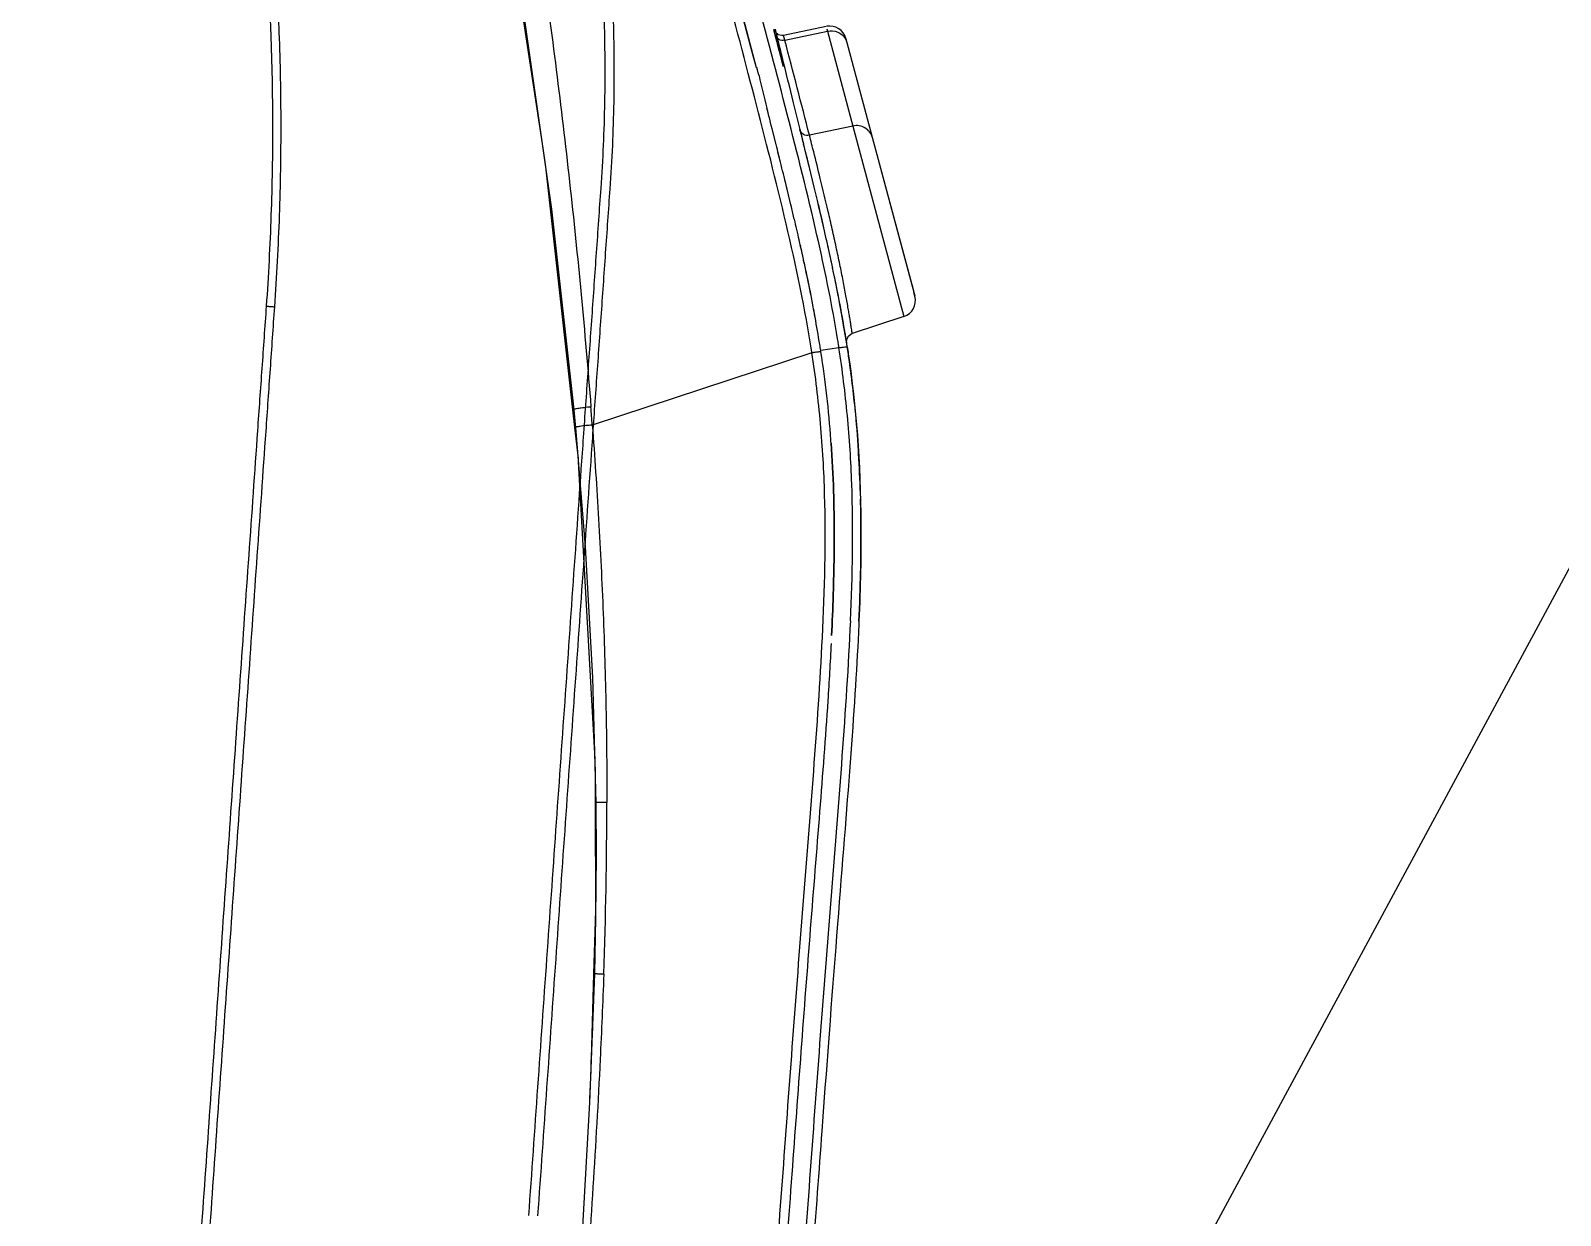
# Model space of a CAD drawing. Extents: x 8541 to 14664, y -60 to 2468.
# Drawn here: x 12214.4 to 12397.5, y 798 to 939.8 of the extents above; entities that cross this region are included whole.
import ezdxf

# ---------------------------------------------------------------- set-up
doc = ezdxf.new("R2010")
doc.units = 0
doc.header["$LTSCALE"] = 20
doc.header["$MEASUREMENT"] = 0
doc.linetypes.add('CENTER', pattern=[2, 1.25, -0.25, 0.25, -0.25])
doc.layers.get('0').update_dxf_attribs({"linetype": 'CONTINUOUS'})
doc.layers.add('CENTER', color=2, linetype='CENTER')
doc.styles.get("Standard").update_dxf_attribs({"font": 'NanumGothic.ttf'})
doc.dimstyles.get("Standard").update_dxf_attribs({"dimtxt": 2.7, "dimasz": 2.5, "dimexe": 1.5, "dimexo": 1.5, "dimgap": 1.5, "dimtad": 1, "dimdec": 0, "dimlfac": 10, "dimzin": 0, "dimdsep": 46, "dimtxsty": 'Standard', "dimcen": 0, "dimclrt": 2, "dimadec": 0, "dimazin": 0, "dimtfac": 1, "dimtdec": 0, "dimtmove": 0, "dimatfit": 3, "dimfxl": 0, "dimtolj": 1, "dimtzin": 0, "dimarcsym": 0})

# ---------------------------------------------------------------- blocks, each defined once
blk = doc.blocks.new('A$C28204321')
at = {"color": 7, "linetype": 'Continuous'}
for points, knots in [([(161.88, 65.9), (159.52, 66.71), (157.17, 67.52), (152.46, 69.14), (150.11, 69.95), (143.05, 72.38), (138.34, 74.01), (128.93, 77.25), (124.22, 78.87), (114.81, 82.12), (110.11, 83.74), (100.69, 86.99), (95.99, 88.61), (86.58, 91.86), (81.87, 93.48), (67.75, 98.35), (58.34, 101.59), (48.93, 104.83)], [0, 0, 0, 0, 0.0625, 0.0625, 0.125, 0.125, 0.25, 0.25, 0.375, 0.375, 0.5, 0.5, 0.625, 0.625, 0.75, 0.75, 1, 1, 1, 1]), ([(49.26, 105.73), (58.67, 102.48), (68.08, 99.24), (82.2, 94.37), (86.9, 92.75), (96.31, 89.51), (101.02, 87.88), (110.43, 84.64), (119.84, 81.39), (129.25, 78.15), (138.66, 74.9), (143.37, 73.28), (150.42, 70.85), (152.78, 70.04), (157.48, 68.41), (159.84, 67.6), (162.19, 66.79)], [0, 0, 0, 0, 0.25, 0.25, 0.375, 0.375, 0.5, 0.5, 0.625, 0.75, 0.75, 0.875, 0.875, 0.9375, 0.9375, 1, 1, 1, 1]), ([(162.19, 66.79), (162.19, 66.79), (162.19, 66.79), (162.18, 66.76), (162.17, 66.75), (162.16, 66.7), (162.15, 66.67), (162.12, 66.61), (162.11, 66.57), (162.08, 66.49), (162.07, 66.45), (162.03, 66.35), (162.02, 66.3), (161.98, 66.19), (161.96, 66.13), (161.92, 66.02), (161.9, 65.96), (161.88, 65.9)], [0, 0, 0, 0, 0.125, 0.125, 0.25, 0.25, 0.375, 0.375, 0.5, 0.5, 0.625, 0.625, 0.75, 0.75, 0.875, 0.875, 1, 1, 1, 1]), ([(162.19, 66.79), (165.63, 65.6), (169.09, 64.48), (176.03, 62.36), (179.52, 61.36), (184.78, 59.96), (186.54, 59.51), (190.06, 58.64), (191.83, 58.22), (194.48, 57.61), (195.37, 57.41), (197.14, 57.02), (198.03, 56.83), (200.69, 56.27), (202.48, 55.91), (204.26, 55.57)], [0, 0, 0, 0, 0.25, 0.25, 0.5, 0.5, 0.625, 0.625, 0.75, 0.75, 0.8125, 0.8125, 0.875, 0.875, 1, 1, 1, 1]), ([(48.99, 64.62), (58.7, 61.27), (68.4, 57.93), (82.96, 52.91), (87.81, 51.23), (97.52, 47.89), (102.37, 46.21), (112.07, 42.87), (116.93, 41.2), (126.63, 37.85), (131.48, 36.18), (138.76, 33.67), (141.19, 32.83), (144.83, 31.58), (146.04, 31.16), (148.47, 30.32), (149.68, 29.9), (153.32, 28.65), (155.75, 27.81), (159.39, 26.56), (160.6, 26.14), (163.03, 25.3), (164.24, 24.89), (165.45, 24.47)], [0, 0, 0, 0, 0.25, 0.25, 0.375, 0.375, 0.5, 0.5, 0.625, 0.625, 0.75, 0.75, 0.8125, 0.8125, 0.84375, 0.84375, 0.875, 0.875, 0.9375, 0.9375, 0.96875, 0.96875, 1, 1, 1, 1]), ([(204.12, 54.64), (202.33, 54.98), (200.54, 55.34), (197.86, 55.9), (196.97, 56.09), (195.19, 56.48), (194.3, 56.68), (191.64, 57.29), (189.86, 57.71), (186.33, 58.59), (184.56, 59.04), (179.28, 60.45), (175.78, 61.45), (168.8, 63.58), (165.33, 64.71), (161.88, 65.9)], [0, 0, 0, 0, 0.125, 0.125, 0.1875, 0.1875, 0.25, 0.25, 0.375, 0.375, 0.5, 0.5, 0.75, 0.75, 1, 1, 1, 1]), ([(165.11, 23.47), (163.9, 23.89), (162.69, 24.31), (160.26, 25.14), (159.05, 25.56), (155.41, 26.82), (152.98, 27.65), (149.34, 28.91), (148.13, 29.33), (145.7, 30.16), (144.49, 30.58), (140.85, 31.84), (138.43, 32.67), (131.15, 35.18), (126.3, 36.85), (116.59, 40.2), (111.74, 41.87), (102.04, 45.22), (97.19, 46.89), (87.49, 50.24), (82.63, 51.91), (68.08, 56.93), (58.38, 60.27), (48.68, 63.62)], [0, 0, 0, 0, 0.03125, 0.03125, 0.0625, 0.0625, 0.125, 0.125, 0.15625, 0.15625, 0.1875, 0.1875, 0.25, 0.25, 0.375, 0.375, 0.5, 0.5, 0.625, 0.625, 0.75, 0.75, 1, 1, 1, 1]), ([(165.45, 24.47), (168.71, 23.34), (171.99, 22.31), (178.59, 20.41), (181.91, 19.55), (188.59, 18), (191.95, 17.31), (196.17, 16.55), (197.02, 16.41), (198.71, 16.12), (199.56, 15.99), (202.11, 15.6), (203.81, 15.37), (205.52, 15.15)], [0, 0, 0, 0, 0.25, 0.25, 0.5, 0.5, 0.75, 0.75, 0.8125, 0.8125, 0.875, 0.875, 1, 1, 1, 1]), ([(205.34, 14.11), (203.63, 14.33), (201.92, 14.56), (199.36, 14.95), (198.51, 15.09), (196.8, 15.37), (195.95, 15.52), (191.71, 16.27), (188.34, 16.97), (181.64, 18.53), (178.3, 19.39), (171.68, 21.3), (168.38, 22.34), (165.11, 23.47)], [0, 0, 0, 0, 0.125, 0.125, 0.1875, 0.1875, 0.25, 0.25, 0.5, 0.5, 0.75, 0.75, 1, 1, 1, 1])]:
    blk.add_open_spline(points, degree=3, knots=knots, dxfattribs=at)
blk = doc.blocks.new('A$C6062bf6d')
at = {"color": 7, "linetype": 'Continuous'}
for p, q in [((125.83, 58.12), (114.76, 61.44)), ((125.8, 58.04), (125.8, 58.04)), ((145.55, 52.57), (145.55, 52.57)), ((148.78, 51.8), (145.57, 52.64)), ((150.61, 51.32), (148.78, 51.8)), ((150.61, 51.32), (150.6, 51.3)), ((150.61, 51.32), (150.61, 51.32)), ((151.99, 51.03), (150.61, 51.32)), ((185.49, 44.03), (151.99, 51.03)), ((189.55, 43.4), (185.87, 43.96)), ((189.53, 43.29), (189.53, 43.29)), ((191.67, 43.08), (189.55, 43.4)), ((191.64, 42.93), (191.64, 42.93)), ((219.88, 38.79), (191.67, 43.08)), ((190.84, 13.65), (189.29, 41.28)), ((252.17, 35.19), (222.82, 38.44)), ((168.69, 16.82), (168.97, 16.75)), ((168.97, 16.75), (168.69, 16.82)), ((190.84, 13.65), (190.93, 13.64)), ((190.59, 10.37), (190.83, 12.56)), ((190.66, 12.58), (190.76, 12.57)), ((190.76, 12.57), (190.83, 12.56)), ((194.86, 12.18), (195.15, 12.16)), ((194.86, 12.18), (195.15, 12.16)), ((195.89, 12.1), (196.1, 12.08)), ((199.63, 11.85), (199.78, 11.84)), ((199.78, 11.84), (199.85, 11.84)), ((200.78, 11.79), (200.98, 11.78)), ((200.78, 11.79), (200.98, 11.78)), ((201.82, 11.74), (201.92, 11.73)), ((201.92, 11.73), (202.33, 11.71)), ((201.92, 11.73), (202.33, 11.71)), ((206.83, 11.55), (207.21, 11.53)), ((206.83, 11.55), (207.21, 11.53)), ((207.21, 11.53), (207.58, 11.52)), ((207.21, 11.53), (207.58, 11.52)), ((208.33, 11.5), (208.62, 11.5)), ((208.33, 11.5), (208.6, 11.5)), ((208.6, 11.5), (208.78, 11.49)), ((208.62, 11.5), (208.78, 11.49)), ((211.52, 11.43), (211.72, 11.42)), ((211.59, 11.43), (211.72, 11.42)), ((213.12, 11.4), (213.51, 11.39)), ((213.12, 11.4), (213.51, 11.39)), ((213.51, 11.39), (214.33, 11.38)), ((214.33, 11.38), (215.21, 11.36)), ((215.21, 11.36), (216.02, 11.35)), ((216.02, 11.35), (217.97, 11.32)), ((216.02, 11.35), (217.97, 11.32)), ((217.97, 11.32), (218.38, 11.31)), ((217.97, 11.32), (218.38, 11.31)), ((218.38, 11.31), (219.32, 11.29)), ((218.38, 11.31), (219.32, 11.29)), ((219.32, 11.29), (219.52, 11.29)), ((219.32, 11.29), (219.52, 11.29)), ((219.52, 11.29), (220.08, 11.28)), ((219.52, 11.29), (220.13, 11.28)), ((220.08, 11.28), (220.52, 11.27)), ((220.13, 11.28), (220.52, 11.27)), ((224.49, 11.19), (224.87, 11.19)), ((224.49, 11.19), (224.87, 11.19)), ((224.87, 11.19), (225.23, 11.18)), ((224.87, 11.19), (225.23, 11.18)), ((225.23, 11.18), (225.53, 11.17)), ((225.23, 11.18), (225.53, 11.17)), ((191.15, 9.31), (190.94, 9.33)), ((191.19, 9.31), (190.95, 9.33)), ((190.95, 9.33), (190.95, 9.33)), ((191.17, 9.31), (190.95, 9.33)), ((191.59, 9.27), (191.68, 9.26)), ((191.86, 9.24), (191.65, 9.26)), ((191.68, 9.26), (191.91, 9.23)), ((192.04, 9.22), (191.86, 9.24)), ((191.82, 8.53), (191.84, 8.39)), ((192.18, 1.9), (191.84, 8.38)), ((195.28, 8.93), (195.23, 8.94)), ((195.23, 8.94), (195.28, 8.93)), ((195.28, 8.93), (195.61, 8.91)), ((195.37, 8.93), (195.47, 8.92)), ((203.32, 8.47), (203.57, 8.46)), ((215.42, 8.17), (215.21, 8.17)), ((224.78, 8.08), (225.06, 8.08)), ((228.27, 7.88), (228.74, 7.87)), ((228.28, 8.06), (228.44, 8.06)), ((228.36, 8.06), (228.58, 8.06)), ((228.44, 8.06), (228.69, 8.06)), ((228.58, 8.06), (228.74, 8.06)), ((228.69, 8.06), (228.58, 8.06)), ((228.69, 8.06), (229.39, 8.06)), ((228.74, 8.06), (228.69, 8.06)), ((228.74, 8.06), (229.39, 8.06)), ((228.74, 7.87), (228.97, 7.86)), ((228.74, 7.87), (229.39, 7.85)), ((228.97, 7.96), (229.39, 8.06)), ((228.97, 7.86), (229.39, 7.85)), ((215.78, 1.9), (216.05, 7.2)), ((227.79, 7.11), (227.53, 1.9)), ((227.79, 7.11), (228.39, 7.11)), ((228.12, 1.9), (228.39, 7.11)), ((215.78, 1.9), (192.18, 1.9)), ((227.53, 1.9), (215.78, 1.9)), ((227.81, 1.9), (227.53, 1.9)), ((194.4, 0), (194.18, 0)), ((194.18, 0), (194.67, 0)), ((194.4, 0), (194.18, 0)), ((194.51, 0), (194.4, 0)), ((194.52, 0), (194.4, 0)), ((213.88, 0), (194.51, 0)), ((195.66, 0), (194.52, 0)), ((213.88, 0), (195.66, 0)), ((225.63, 0), (213.88, 0)), ((225.9, 0), (225.63, 0)), ((226.12, 0), (225.63, 0)), ((226.12, 0), (225.9, 0)), ((225.9, 0), (226.12, 0))]:
    blk.add_line(p, q, dxfattribs=at)
for points in [[(125.8, 58.04), (111.1, 62.57), (96.94, 67.23), (87.07, 70.64)], [(145.55, 52.57), (139.46, 54.17), (132.26, 56.16), (125.8, 58.04)], [(145.57, 52.64), (133.09, 55.94), (125.83, 58.12)], [(189.53, 43.29), (175.43, 45.87), (160.13, 49.07), (145.55, 52.57)], [(185.87, 43.96), (185.7, 43.99), (185.49, 44.03)], [(191.64, 42.93), (191.21, 43.01), (189.88, 43.23), (189.53, 43.29)], [(261.96, 34.24), (239.6, 36.42), (215.49, 39.32), (191.64, 42.93)], [(222.82, 38.44), (220.59, 38.68), (219.88, 38.79)], [(363.05, 11.2), (352.79, 11.2), (342.48, 11.2), (331.84, 11.2), (320.85, 11.2), (310.15, 11.2), (300.23, 11.2), (291.48, 11.2), (283.73, 11.2), (276.4, 11.2), (268.72, 11.2), (260.17, 11.21), (250.48, 11.21), (239.63, 11.23), (227.48, 11.27), (225.53, 11.28)], [(363.12, 11.2), (350.69, 11.2), (335.23, 11.2), (319.49, 11.2), (303.99, 11.2), (288.31, 11.2), (273.52, 11.2), (258.61, 11.21), (245.16, 11.22), (231.63, 11.25), (225.53, 11.28)], [(190.94, 9.33), (191.34, 9.2), (191.65, 8.92), (191.82, 8.53)], [(190.95, 9.33), (191.34, 9.2), (191.34, 9.2)], [(228.39, 7.11), (228.42, 7.3), (228.62, 7.7), (228.97, 7.96)]]:
    blk.add_lwpolyline(points, dxfattribs=at)
for centre, radius, start, end in [((339.44, 776.43), 749.49, 252.29519, 253.34209), ((302.83, 636.27), 605.85, 252.97865, 254.92232), ((337.25, 820.14), 792.78, 259.24399, 259.40017), ((239.16, 272.95), 268.85, 252.5105, 253.781), ((227.9, 234.65), 228.94, 253.8106, 254.0406), ((216.49, 193.91), 186.62, 253.9674, 256.3442), ((206.47, 152.15), 140.47, 259.0579, 259.2162), ((206.47, 152.15), 140.47, 259.0579, 259.2162), ((205.08, 144.26), 132.47, 259.1697, 263.7522), ((205.08, 144.26), 132.47, 259.1697, 263.752), ((172.59, 15.57), 18.35, 352.7241, 353.9748), ((208.07, 159.34), 151.04, 256.6238, 258.4238), ((206.2, 150.44), 141.95, 258.4398, 258.8401), ((205.16, 145.05), 136.47, 258.8312, 260.9109), ((206.4, 155.95), 144.23, 263.8031, 264.0965), ((207.65, 168.45), 156.79, 264.1101, 265.3183), ((207.65, 168.45), 156.79, 264.1101, 265.3185), ((208.98, 184.17), 172.56, 265.4028, 265.5192), ((208.98, 184.17), 172.57, 265.4029, 265.5194), ((209.22, 187.25), 175.66, 265.5192, 265.6477), ((209.22, 187.26), 175.66, 265.5194, 265.6478), ((210.63, 206.62), 195.08, 265.666, 266.7676), ((210.75, 208.46), 196.93, 265.7318, 266.8052), ((212.39, 236.71), 225.22, 266.7888, 267.0448), ((212.42, 237.2), 225.71, 266.8074, 267.0444), ((213.24, 253.12), 241.65, 267.0921, 267.2921), ((213.28, 253.91), 242.44, 267.0922, 267.3156), ((214.43, 279.12), 267.68, 267.4082, 267.6526), ((214.43, 279.13), 267.69, 267.4082, 267.6527), ((215.26, 299.12), 287.69, 267.6518, 267.8127), ((215.26, 299.12), 287.7, 267.6518, 267.8128), ((216.82, 341.23), 329.84, 267.8201, 268.2633), ((216.82, 341.24), 329.85, 267.8202, 268.2633), ((222.68, 555.95), 544.64, 268.5374, 268.826), ((222.74, 558.72), 547.41, 268.5379, 268.8327), ((206.61, -801.49), 812.88, 88.7397, 89.01952), ((206.61, -801.48), 812.87, 88.7397, 89.01952), ((204.86, 143.23), 134.61, 260.9168, 261.0588), ((205.03, 144.35), 135.75, 261.0613, 262.4989), ((205.57, 148.45), 139.89, 262.4961, 263.0518), ((206.15, 153.18), 144.65, 263.0531, 263.7626), ((206.49, 156.26), 147.75, 263.761, 263.9642), ((206.49, 156.25), 147.74, 263.7609, 263.9613), ((206.23, 154.45), 144.93, 263.804, 263.9735), ((206.69, 158.17), 149.67, 263.9614, 264.214), ((206.68, 158.13), 149.63, 263.9615, 264.2045), ((206.69, 158.16), 149.66, 263.9643, 264.2093), ((206.57, 157.6), 148.1, 263.9738, 264.229), ((206.73, 158.54), 150.04, 264.0405, 264.2138), ((206.73, 158.58), 150.08, 264.0487, 264.2139), ((206.74, 158.7), 150.2, 264.0556, 264.2318), ((207.51, 166.48), 158.02, 264.2134, 265.3179), ((206.88, 160.01), 151.51, 264.2138, 264.3321), ((206.88, 160.01), 151.51, 264.2138, 264.3321), ((206.88, 160.02), 151.52, 264.2138, 264.334), ((207.07, 162), 153.51, 264.3329, 264.5629), ((207.38, 165.17), 156.7, 264.3356, 265.0327), ((207.38, 165.17), 156.7, 264.3356, 265.0327), ((207.62, 167.72), 159.26, 264.3856, 265.3132), ((207.73, 168.99), 160.53, 264.567, 265.2948), ((208.27, 175.41), 166.98, 265.0314, 265.52), ((208.27, 175.41), 166.98, 265.0314, 265.52), ((208.54, 178.73), 170.32, 265.2909, 265.5657), ((208.53, 178.62), 170.2, 265.3063, 265.5407), ((208.54, 178.71), 170.29, 265.3083, 265.5467), ((208.91, 183.48), 175.07, 265.5361, 265.7057), ((208.9, 183.28), 174.88, 265.5404, 265.6866), ((210.21, 201.11), 192.75, 265.5686, 266.7501), ((212.02, 231.4), 223.09, 266.7269, 266.914), ((213.21, 254.06), 245.79, 266.9217, 267.5395), ((216.97, 349.66), 341.46, 267.8863, 268.3561), ((224.63, 683.96), 675.86, 268.92232, 269.2015), ((233.5, 1437.12), 1430.02, 269.30091, 269.77122), ((194.18, 2), 2, 183, 270), ((226.12, 2), 2, 270, 354.8643)]:
    blk.add_arc(centre, radius, start, end, dxfattribs=at)
for points, knots in [([(125.48, 56.96), (122.24, 57.96), (114.13, 60.5), (101.22, 64.77), (91.57, 68.07), (86.76, 69.75)], [0, 0, 0, 0, 0.250003, 0.625003, 1, 1, 1, 1]), ([(36.62, 64.04), (46.62, 60.24), (66.71, 52.9), (91.97, 44.13), (112.17, 37.09), (127.31, 31.77), (142.42, 26.38), (152.54, 22.89), (157.63, 21.25)], [0, 0, 0, 0, 0.249951, 0.499949, 0.62497, 0.750004, 0.875029, 1, 1, 1, 1]), ([(156.65, 20.43), (154.49, 21.13), (148.13, 23.25), (137.38, 27.03), (119.52, 33.4), (96.04, 41.59), (66.88, 51.72), (47.13, 58.93), (37.13, 62.72)], [0, 0, 0, 0, 0.054136, 0.159436, 0.270066, 0.502071, 0.746543, 1, 1, 1, 1]), ([(36.27, 60.68), (41.32, 58.76), (51.46, 54.99), (66.73, 49.5), (82.03, 44.11), (97.36, 38.79), (112.69, 33.45), (127.99, 28.04), (143.27, 22.6), (153.51, 19.1), (158.67, 17.47)], [0, 0, 0, 0, 0.124972, 0.249956, 0.374957, 0.499972, 0.625004, 0.750039, 0.875054, 1, 1, 1, 1]), ([(158.36, 16.53), (157.94, 16.66), (153.1, 18.19), (142.9, 21.67), (124.83, 28.12), (101.86, 36.2), (73.51, 45.99), (48.77, 54.88), (35.94, 59.75)], [0, 0, 0, 0, 0.019729, 0.224582, 0.429434, 0.634287, 0.83914, 1, 1, 1, 1]), ([(125.48, 56.96), (125.53, 57.1), (125.59, 57.3), (125.66, 57.55), (125.71, 57.71), (125.75, 57.84), (125.78, 57.95), (125.78, 57.99), (125.81, 58.03), (125.8, 58.04)], [0, 0, 0, 0, 0.387716, 0.560703, 0.711172, 0.83401, 0.9251, 0.98104, 1, 1, 1, 1]), ([(145.24, 51.28), (145.28, 51.44), (145.34, 51.68), (145.42, 51.99), (145.47, 52.18), (145.5, 52.34), (145.54, 52.46), (145.54, 52.52), (145.56, 52.57), (145.55, 52.57)], [0, 0, 0, 0, 0.387681, 0.560578, 0.710901, 0.833619, 0.924634, 0.98068, 1, 1, 1, 1]), ([(189.29, 41.28), (185.59, 41.98), (178.21, 43.44), (167.17, 45.82), (156.17, 48.42), (148.87, 50.31), (145.24, 51.28)], [0, 0, 0, 0, 0.249892, 0.499892, 0.749931, 1, 1, 1, 1]), ([(189.29, 41.28), (189.34, 41.54), (189.41, 41.91), (189.48, 42.39), (189.52, 42.69), (189.54, 42.93), (189.56, 43.12), (189.55, 43.22), (189.54, 43.29), (189.53, 43.29)], [0, 0, 0, 0, 0.385775, 0.557657, 0.707114, 0.829283, 0.920258, 0.977125, 1, 1, 1, 1]), ([(191.42, 40.88), (191.47, 41.14), (191.53, 41.53), (191.6, 42.01), (191.64, 42.31), (191.66, 42.56), (191.67, 42.75), (191.67, 42.86), (191.66, 42.93), (191.64, 42.93)], [0, 0, 0, 0, 0.385599, 0.557438, 0.70682, 0.828912, 0.919793, 0.976726, 1, 1, 1, 1]), ([(262.45, 30.64), (256.55, 31.27), (246.21, 32.49), (231.43, 34.43), (213.62, 36.98), (200.29, 39.25), (191.42, 40.88)], [0, 0, 0, 0, 0.248003, 0.435156, 0.622994, 1, 1, 1, 1]), ([(157.63, 21.25), (163.04, 19.51), (171.24, 17.08), (182.38, 14.76), (188.01, 13.96), (190.84, 13.65)], [0, 0, 0, 0, 0.500283, 0.750209, 1, 1, 1, 1]), ([(157.56, 20.14), (159.1, 19.64), (162.81, 18.48), (166.52, 17.41), (168.69, 16.82)], [0, 0, 0, 0, 0.416518, 1, 1, 1, 1]), ([(168.69, 16.82), (166.52, 17.41), (162.81, 18.48), (159.1, 19.64), (157.56, 20.14)], [0, 0, 0, 0, 0.583482, 1, 1, 1, 1]), ([(190.43, 9.39), (190.15, 9.42), (183.54, 10.16), (173.97, 11.9), (162.32, 15.28), (158.36, 16.53)], [0, 0, 0, 0, 0.030167, 0.698167, 1, 1, 1, 1]), ([(158.67, 17.48), (163.88, 15.84), (171.76, 13.58), (182.47, 11.41), (187.88, 10.67), (190.59, 10.37)], [0, 0, 0, 0, 0.500231, 0.750167, 1, 1, 1, 1]), ([(168.97, 16.75), (170.71, 16.28), (174.31, 15.37), (177.93, 14.59), (179.81, 14.23)], [0, 0, 0, 0, 0.483361, 1, 1, 1, 1]), ([(179.81, 14.23), (177.93, 14.59), (174.31, 15.37), (170.71, 16.28), (168.97, 16.75)], [0, 0, 0, 0, 0.516639, 1, 1, 1, 1]), ([(190.66, 12.58), (190.67, 12.58), (190.68, 12.63), (190.7, 12.68), (190.72, 12.79), (190.73, 12.87), (190.74, 12.91)], [0, 0, 0, 0, 0.086781, 0.296702, 0.606499, 1, 1, 1, 1]), ([(190.74, 12.91), (190.74, 12.93), (190.76, 13.05), (190.78, 13.16), (190.79, 13.25)], [0, 0, 0, 0, 0.220548, 1, 1, 1, 1]), ([(190.93, 13.64), (196.12, 13.09), (206.55, 12.52), (227.34, 12.31), (253.12, 12.3), (283.7, 12.3), (313.69, 12.31), (342.89, 12.31), (378.97, 12.34), (405.28, 12.35), (422.18, 12.35)], [0, 0, 0, 0, 0.067725, 0.135301, 0.269639, 0.402102, 0.532018, 0.658687, 0.780755, 1, 1, 1, 1]), ([(190.59, 10.37), (190.58, 10.24), (190.55, 10.01), (190.51, 9.73), (190.48, 9.57), (190.46, 9.47), (190.45, 9.43), (190.44, 9.39), (190.43, 9.39)], [0, 0, 0, 0, 0.396812, 0.704695, 0.82381, 0.916154, 0.976302, 1, 1, 1, 1]), ([(203.35, 9.46), (208.32, 9.26), (218.26, 9.1), (233.13, 9.03), (247.94, 9.01), (267.49, 9), (291.6, 9), (320.06, 9), (347.75, 8.99), (381.9, 9), (406.79, 9), (422.77, 9)], [0, 0, 0, 0, 0.068026, 0.135847, 0.203372, 0.270481, 0.403052, 0.533035, 0.659676, 0.781548, 1, 1, 1, 1]), ([(191.84, 8.39), (191.84, 8.39), (191.86, 8.38), (191.89, 8.39), (191.96, 8.37), (192.04, 8.37), (192.15, 8.35), (192.34, 8.33), (192.64, 8.3), (193.06, 8.26), (193.57, 8.2), (194.17, 8.14), (195.11, 8.06), (196.46, 7.94), (198.25, 7.8), (200.23, 7.68), (202.33, 7.57), (204.49, 7.47), (207.3, 7.37), (210.47, 7.29), (213.59, 7.23), (215.36, 7.21), (216.05, 7.2)], [0, 0, 0, 0, 0.000503, 0.002015, 0.004534, 0.008053, 0.012559, 0.018045, 0.03191, 0.04955, 0.070805, 0.095502, 0.123455, 0.188186, 0.262979, 0.345505, 0.433213, 0.523388, 0.613216, 0.780766, 0.91522, 1, 1, 1, 1]), ([(216.05, 7.2), (216.06, 7.45), (216.27, 7.94), (216.77, 8.15), (217.01, 8.15)], [0, 0, 0, 0, 0.508678, 1, 1, 1, 1]), ([(227.79, 7.11), (227.8, 7.36), (228, 7.85), (228.5, 8.06), (228.74, 8.06)], [0, 0, 0, 0, 0.508361, 1, 1, 1, 1]), ([(213.88, 0), (214.12, 0), (214.61, 0.1), (215.23, 0.52), (215.66, 1.15), (215.77, 1.64), (215.78, 1.9)], [0, 0, 0, 0, 0.244362, 0.491981, 0.744249, 1, 1, 1, 1]), ([(227.53, 1.9), (227.51, 1.48), (227.22, 0.67), (226.5, 0.17), (226.11, 0.07)], [0, 0, 0, 0, 0.507167, 1, 1, 1, 1])]:
    blk.add_open_spline(points, degree=3, knots=knots, dxfattribs=at)
for points in [[(207.58, 11.52), (207.83, 11.52), (208.08, 11.51), (208.33, 11.5)], [(207.58, 11.52), (207.83, 11.52), (208.08, 11.51), (208.33, 11.5)], [(211.72, 11.42), (212.19, 11.41), (212.66, 11.41), (213.12, 11.4)], [(211.72, 11.42), (212.19, 11.41), (212.66, 11.41), (213.12, 11.4)], [(213.51, 11.39), (214.35, 11.37), (215.18, 11.36), (216.02, 11.35)], [(191.68, 10.26), (195.56, 9.86), (199.45, 9.62), (203.35, 9.46)], [(191.92, 9.23), (195.58, 8.87), (199.29, 8.64), (203.32, 8.47)], [(203.57, 8.46), (207.61, 8.29), (212, 8.2), (217.01, 8.1)], [(207.82, 8.32), (207.6, 8.32), (207.39, 8.33), (207.18, 8.34)], [(217.01, 8.15), (216.47, 8.15), (215.94, 8.16), (215.42, 8.17)], [(217.01, 8.1), (220.44, 8.03), (224.16, 7.96), (228.27, 7.88)], [(224.93, 8.08), (226.01, 8.07), (227.12, 8.07), (228.28, 8.06)], [(225.06, 8.08), (226.12, 8.07), (227.22, 8.07), (228.36, 8.06)], [(225.1, 8.08), (226.22, 8.07), (227.37, 8.07), (228.58, 8.06)], [(226.9, 8.07), (226.29, 8.07), (225.69, 8.08), (225.1, 8.08)], [(225.79, 7.93), (226.75, 7.91), (227.73, 7.89), (228.74, 7.87)], [(228.58, 8.06), (228.01, 8.06), (227.45, 8.07), (226.9, 8.07)], [(226.11, 0.07), (225.95, 0.02), (225.79, 0), (225.63, 0)]]:
    blk.add_open_spline(points, degree=3, dxfattribs=at)
blk = doc.blocks.new('A$C8fdb0f02')
at = {"rotation": 105}
for name, p in [('A$C28204321', (300.67, 99.83)), ('A$C6062bf6d', (322.03, 52.82))]:
    blk.add_blockref(name, p, dxfattribs=at)

msp = doc.modelspace()

# ---------------------------------------------------------------- linework, layer by layer
at = {"layer": 'CENTER', "color": 1, "linetype": 'CENTER', "ltscale": 2}
msp.add_arc((12252.21, 759.85), 483.21, 355.0724, 94.4889, dxfattribs=at)

# ---------------------------------------------------------------- block references
msp.add_blockref('A$C8fdb0f02', (12048.45, 667.62))

# ---------------------------------------------------------------- leaders
msp.add_leader([(12333.79, 755.41), (12407.96, 892.95), (12589.49, 892.95)], dimstyle='Standard', override={"dimtxt": 20, "dimasz": 20, "dimexe": 5, "dimgap": 10, "dimtad": 0, "dimlfac": 1, "dimzin": 12, "dimclrd": 3, "dimclre": 3, "dimazin": 2, "dimarcsym": 1})

doc.saveas('drawing.dxf')
